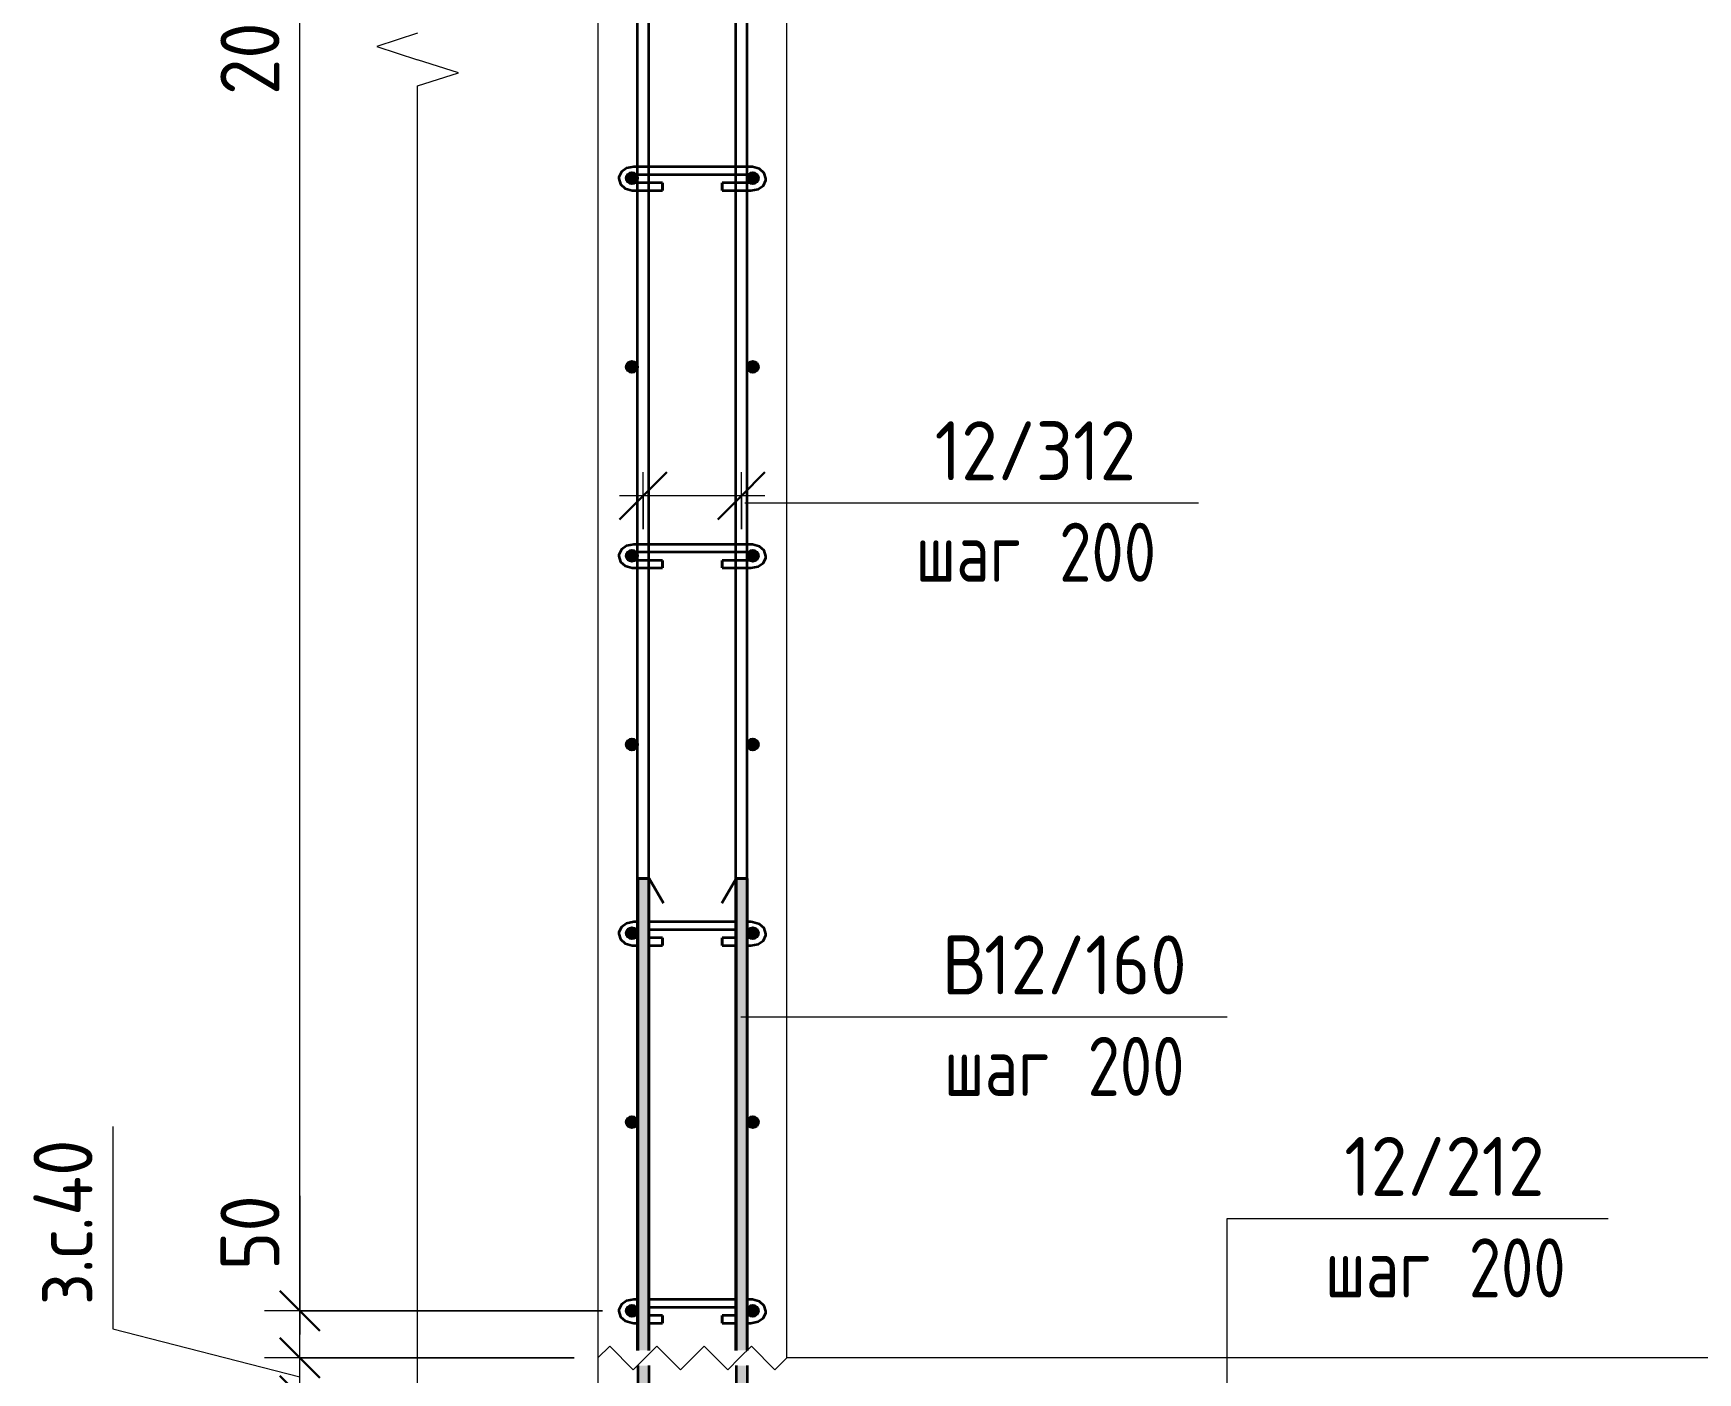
# Model space of a CAD drawing. Header units: millimetres. Extents: x -39853 to 12393, y -4903 to 80275.
# Drawn here: x -2572 to -810, y -2826 to -1406 of the extents above; entities that cross this region are included whole.
import ezdxf

# ---------------------------------------------------------------- set-up
doc = ezdxf.new("R2010")
doc.units = ezdxf.units.MM
for name, color, linetype, lineweight in [('AA_Dim', 7, 'Continuous', 9), ('AA_Dim-25', 7, 'Continuous', 9), ('AA_Oformlenie', 7, 'Continuous', 9), ('AA_Vinoska', 7, 'Continuous', 9), ('AF_Stena_Опалубка', 253, 'Continuous', 20), ('KR_Armatura', 7, 'Continuous', 20), ('KR_Armatura_Tonkie', 7, 'Continuous', 20), ('KR_Fundament', 7, 'Continuous', 20)]:
    doc.layers.add(name, color=color, linetype=linetype, lineweight=lineweight)
doc.styles.add('ISOCPEUR_6', font='isocpeur.ttf', dxfattribs={"width": 0.9, "height": 62.5})
doc.styles.add('ISOCPEUR_7', font='isocpeur.ttf', dxfattribs={"width": 0.8, "height": 62.5})
doc.dimstyles.new('00_Точн_3_знака__прозр__2', dxfattribs={"dimscale": 304.8, "dimtxt": 62.248823, "dimasz": 0.139436, "dimexe": 0.123031, "dimexo": 0.082021, "dimgap": 0.008202, "dimtad": 1, "dimdec": 3, "dimrnd": 0.001, "dimdsep": 46, "dimtxsty": 'ISOCPEUR_6', "dimblk1": 'OBLIQUE', "dimblk2": 'OBLIQUE', "dimsah": 1, "dimcen": 0.09, "dimdle": 0.123031, "dimazin": 0, "dimtfac": 1, "dimtdec": 4, "dimtix": 1, "dimtmove": 1, "dimatfit": 3, "dimfxl": 1, "dimtvp": 1, "dimtolj": 1, "dimtzin": 0, "dimlwd": 18, "dimlwe": 18, "dimarcsym": 2})
doc.dimstyles.new('00_Точн_3_знака__прозр__3', dxfattribs={"dimscale": 304.8, "dimtxt": 62.248823, "dimasz": 0.139436, "dimexe": 0.123031, "dimexo": 0.082021, "dimgap": 0.008202, "dimtad": 1, "dimdec": 3, "dimrnd": 0.001, "dimdsep": 46, "dimtxsty": 'ISOCPEUR_6', "dimblk1": 'OBLIQUE', "dimblk2": 'OBLIQUE', "dimsah": 1, "dimcen": 0.09, "dimdle": 0.123031, "dimazin": 0, "dimtfac": 1, "dimtdec": 4, "dimtix": 1, "dimtmove": 0, "dimatfit": 3, "dimfxl": 1, "dimtvp": 1, "dimtolj": 1, "dimtzin": 0, "dimlwd": 18, "dimlwe": 18, "dimarcsym": 2})
doc.dimstyles.new('10_Раскладка_арматуры_с_засечками', dxfattribs={"dimscale": 304.8, "dimtxt": 0.18, "dimasz": 0.164042, "dimexe": 0.082021, "dimexo": 0, "dimgap": 0, "dimtad": 1, "dimdec": 3, "dimrnd": 0.001, "dimdsep": 46, "dimtxsty": 'ISOCPEUR_7', "dimblk1": 'OBLIQUE', "dimblk2": 'OBLIQUE', "dimsah": 1, "dimcen": 0.09, "dimdle": 0.082021, "dimazin": 0, "dimtfac": 1, "dimtdec": 4, "dimtix": 1, "dimtmove": 0, "dimatfit": 3, "dimfxl": 1, "dimtvp": 1, "dimtolj": 1, "dimtzin": 0, "dimlwd": 18, "dimlwe": 18, "dimarcsym": 2})

# ---------------------------------------------------------------- blocks, each defined once
blk = doc.blocks.new('350_Стержень П торец СК-СГ _НесАрм_РабПлоск_ - 350_Стержень П торец СК-СГ _НесАрм_РабПлоск_-4142405-1-1 Армирование')
at = {"layer": 'KR_Armatura_Tonkie', "lineweight": 35}
for points in [[(34950.9, -966), (34952.4, -965.8), (34953.9, -965.2), (34955.1, -964.2), (34956.1, -963), (34956.7, -961.6), (34956.9, -960), (34956.7, -958.4), (34956.1, -957), (34955.1, -955.8), (34953.9, -954.8), (34952.4, -954.2), (34950.9, -954), (34949.3, -954.2), (34947.9, -954.8), (34946.6, -955.8), (34945.7, -957), (34945.1, -958.4), (34944.9, -960), (34945.1, -961.6), (34945.7, -963), (34946.6, -964.2), (34947.9, -965.2), (34949.3, -965.8)], [(35078.9, -966), (35080.4, -965.8), (35081.9, -965.2), (35083.1, -964.2), (35084.1, -963), (35084.7, -961.6), (35084.9, -960), (35084.7, -958.4), (35084.1, -957), (35083.1, -955.8), (35081.9, -954.8), (35080.4, -954.2), (35078.9, -954), (35077.3, -954.2), (35075.9, -954.8), (35074.6, -955.8), (35073.7, -957), (35073.1, -958.4), (35072.9, -960), (35073.1, -961.6), (35073.7, -963), (35074.6, -964.2), (35075.9, -965.2), (35077.3, -965.8)]]:
    blk.add_hatch(color=256, dxfattribs=at).paths.add_polyline_path(points)
at = {"layer": 'AA_Oformlenie'}
for centre, start, end in [((34950.9, -960), 90, 270), ((34950.9, -960), 270, 90), ((35078.9, -960), 90, 270), ((35078.9, -960), 270, 90)]:
    blk.add_arc(centre, 6, start, end, dxfattribs=at)
at = {"layer": 'KR_Armatura_Tonkie', "lineweight": 35}
for centre in [(34950.9, -960), (35078.9, -960)]:
    blk.add_circle(centre, 6, dxfattribs=at)
blk = doc.blocks.new('261_Шпилька массив _НесАрм_РабПлоск_ - 8 А240-4178276-1-1 Армирование')
at = {"layer": 'KR_Armatura_Tonkie', "lineweight": 35}
for p, q in [((34956.9, -1548), (34952.9, -1548)), ((34968.9, -1548), (34956.9, -1548)), ((35060.9, -1548), (34968.9, -1548)), ((35072.9, -1548), (35060.9, -1548)), ((35076.9, -1548), (35072.9, -1548)), ((34945, -1560.9), (34944.9, -1560.5)), ((34956.9, -1565), (34954.2, -1565)), ((34955.3, -1556), (34956.9, -1556)), ((34956.9, -1556), (34968.9, -1556)), ((34968.9, -1565), (34956.9, -1565)), ((34968.9, -1556), (35060.9, -1556)), ((34983.2, -1565), (34968.9, -1565)), ((34983.2, -1565), (34983.2, -1571.8)), ((34983.2, -1566.2), (34983.2, -1565.1)), ((34983.2, -1567.9), (34983.2, -1566.2)), ((34983.2, -1572.8), (34983.2, -1568)), ((35060.9, -1565), (35046.6, -1565)), ((35046.6, -1571.8), (35046.6, -1565)), ((35046.6, -1565.1), (35046.6, -1566.2)), ((35046.6, -1566.2), (35046.6, -1567.9)), ((35046.6, -1568), (35046.6, -1572.8)), ((35060.9, -1556), (35072.9, -1556)), ((35072.9, -1565), (35060.9, -1565)), ((35072.9, -1556), (35074.5, -1556)), ((35075.6, -1565), (35072.9, -1565)), ((34952.9, -1573), (34956.9, -1573)), ((34956.9, -1573), (34968.9, -1573)), ((34968.9, -1573), (34983.2, -1573)), ((34983.2, -1571.8), (34983.2, -1573)), ((35046.6, -1573), (35046.6, -1571.8)), ((35046.6, -1573), (35060.9, -1573)), ((35060.9, -1573), (35072.9, -1573)), ((35072.9, -1573), (35076.9, -1573)), ((34956.9, -1948), (34952.9, -1948)), ((34955.3, -1956), (34956.9, -1956)), ((34968.9, -1948), (34956.9, -1948)), ((34956.9, -1956), (34968.9, -1956)), ((35060.9, -1948), (34968.9, -1948)), ((34968.9, -1956), (35060.9, -1956)), ((35072.9, -1948), (35060.9, -1948)), ((35060.9, -1956), (35072.9, -1956)), ((35076.9, -1948), (35072.9, -1948)), ((35072.9, -1956), (35074.5, -1956)), ((34945, -1960.9), (34944.9, -1960.5)), ((34952.9, -1973), (34956.9, -1973)), ((34956.9, -1965), (34954.2, -1965)), ((34968.9, -1965), (34956.9, -1965)), ((34956.9, -1973), (34968.9, -1973)), ((34983.2, -1965), (34968.9, -1965)), ((34968.9, -1973), (34983.2, -1973)), ((34983.2, -1965), (34983.2, -1971.8)), ((34983.2, -1966.2), (34983.2, -1965.1)), ((34983.2, -1972.8), (34983.2, -1966.2)), ((34983.2, -1971.8), (34983.2, -1973)), ((35060.9, -1965), (35046.6, -1965)), ((35046.6, -1971.8), (35046.6, -1965)), ((35046.6, -1965.1), (35046.6, -1966.2)), ((35046.6, -1966.2), (35046.6, -1972.8)), ((35046.6, -1973), (35046.6, -1971.8)), ((35046.6, -1973), (35060.9, -1973)), ((35072.9, -1965), (35060.9, -1965)), ((35060.9, -1973), (35072.9, -1973)), ((35075.6, -1965), (35072.9, -1965)), ((35072.9, -1973), (35076.9, -1973)), ((34945, -2360.9), (34944.9, -2360.5)), ((34956.9, -2348), (34952.9, -2348)), ((34955.3, -2356), (34956.9, -2356)), ((34957.3, -2348), (34956.9, -2348)), ((34956.9, -2356), (34957.3, -2356)), ((35060.9, -2348), (34969.3, -2348)), ((34969.3, -2356), (35060.9, -2356)), ((35061.3, -2348), (35060.9, -2348)), ((35060.9, -2356), (35061.3, -2356)), ((35076.9, -2348), (35073.3, -2348)), ((35073.3, -2356), (35074.5, -2356)), ((34952.9, -2373), (34956.9, -2373)), ((34956.9, -2365), (34954.2, -2365)), ((34957.3, -2365), (34956.9, -2365)), ((34956.9, -2373), (34957.3, -2373)), ((34983.2, -2365), (34969.3, -2365)), ((34969.3, -2373), (34983.2, -2373)), ((34983.2, -2365), (34983.2, -2371.8)), ((34983.2, -2366), (34983.2, -2365.1)), ((34983.2, -2372.8), (34983.2, -2366.2)), ((34983.2, -2371.8), (34983.2, -2373)), ((35060.9, -2365), (35046.6, -2365)), ((35046.6, -2371.8), (35046.6, -2365)), ((35046.6, -2365.1), (35046.6, -2366)), ((35046.6, -2366.2), (35046.6, -2372.8)), ((35046.6, -2373), (35046.6, -2371.8)), ((35046.6, -2373), (35060.9, -2373)), ((35061.3, -2365), (35060.9, -2365)), ((35060.9, -2373), (35061.3, -2373)), ((35075.6, -2365), (35073.3, -2365)), ((35073.3, -2373), (35076.9, -2373)), ((34956.9, -2748), (34952.9, -2748)), ((34957.3, -2748), (34956.9, -2748)), ((35060.9, -2748), (34969.3, -2748)), ((35061.3, -2748), (35060.9, -2748)), ((35076.9, -2748), (35073.3, -2748)), ((34945, -2760.9), (34944.9, -2760.5)), ((34956.9, -2765), (34954.2, -2765)), ((34955.3, -2756), (34956.9, -2756)), ((34956.9, -2756), (34957.3, -2756)), ((34957.3, -2765), (34956.9, -2765)), ((34969.3, -2756), (35060.9, -2756)), ((34983.2, -2765), (34969.3, -2765)), ((34983.2, -2765), (34983.2, -2771.8)), ((34983.2, -2766.2), (34983.2, -2765.1)), ((34983.2, -2772.8), (34983.2, -2766.2)), ((35060.9, -2765), (35046.6, -2765)), ((35046.6, -2771.8), (35046.6, -2765)), ((35046.6, -2765.1), (35046.6, -2766.2)), ((35046.6, -2766.2), (35046.6, -2772.8)), ((35060.9, -2756), (35061.3, -2756)), ((35061.3, -2765), (35060.9, -2765)), ((35073.3, -2756), (35074.5, -2756)), ((35075.6, -2765), (35073.3, -2765)), ((34952.9, -2773), (34956.9, -2773)), ((34956.9, -2773), (34957.3, -2773)), ((34969.3, -2773), (34983.2, -2773)), ((34983.2, -2771.8), (34983.2, -2773)), ((35046.6, -2773), (35046.6, -2771.8)), ((35046.6, -2773), (35060.9, -2773)), ((35060.9, -2773), (35061.3, -2773)), ((35073.3, -2773), (35076.9, -2773))]:
    blk.add_line(p, q, dxfattribs=at)
at = {"layer": 'KR_Armatura_Tonkie', "lineweight": 35, "flags": 128}
for points in [[(34952.9, -1548), (34945.3, -1549.5), (34939.7, -1553.4), (34937, -1558.9), (34936.9, -1560.5)], [(35092.9, -1560.5), (35091, -1554.6), (35086, -1550.2), (35078.7, -1548.1), (35076.9, -1548)], [(34936.9, -1560.5), (34938.7, -1566.4), (34943.7, -1570.8), (34951, -1572.9), (34952.9, -1573)], [(35076.9, -1573), (35084.5, -1571.5), (35090.1, -1567.6), (35092.8, -1562.1), (35092.9, -1560.5)], [(34952.9, -1948), (34945.3, -1949.5), (34939.7, -1953.4), (34937, -1958.9), (34936.9, -1960.5)], [(35092.9, -1960.5), (35091, -1954.6), (35086, -1950.2), (35078.7, -1948.1), (35076.9, -1948)], [(34936.9, -1960.5), (34938.7, -1966.4), (34943.7, -1970.8), (34951, -1972.9), (34952.9, -1973)], [(35076.9, -1973), (35084.5, -1971.5), (35090.1, -1967.6), (35092.8, -1962.1), (35092.9, -1960.5)], [(34952.9, -2348), (34945.3, -2349.5), (34939.7, -2353.4), (34937, -2358.9), (34936.9, -2360.5)], [(34936.9, -2360.5), (34938.7, -2366.4), (34943.7, -2370.8), (34951, -2372.9), (34952.9, -2373)], [(35092.9, -2360.5), (35091, -2354.6), (35086, -2350.2), (35078.7, -2348.1), (35076.9, -2348)], [(35076.9, -2373), (35084.5, -2371.5), (35090.1, -2367.6), (35092.8, -2362.1), (35092.9, -2360.5)], [(34952.9, -2748), (34945.3, -2749.5), (34939.7, -2753.4), (34937, -2758.9), (34936.9, -2760.5)], [(35092.9, -2760.5), (35091, -2754.6), (35086, -2750.2), (35078.7, -2748.1), (35076.9, -2748)], [(34936.9, -2760.5), (34938.7, -2766.4), (34943.7, -2770.8), (34951, -2772.9), (34952.9, -2773)], [(35076.9, -2773), (35084.5, -2771.5), (35090.1, -2767.6), (35092.8, -2762.1), (35092.9, -2760.5)]]:
    blk.add_lwpolyline(points, dxfattribs=at)
blk = doc.blocks.new('265_Выпуск П одной длины _НесАрм_РабПлоск_ - В1 _d12_ t250-4071037-1-1 Армирование')
at = {"layer": 'KR_Armatura_Tonkie', "lineweight": 35}
h = blk.add_hatch(color=256, dxfattribs=at)
h.paths.add_polyline_path([(34963.3, -3028), (34969.3, -3028), (34969.1, -2818), (34957.3, -2818), (34957.5, -3028), (34961.7, -3028)])
h.paths.add_polyline_path([(34961.7, -2802), (34969.3, -2802), (34969.1, -2302), (34957.3, -2302), (34957.5, -2802), (34960.7, -2802)])
h = blk.add_hatch(color=256, dxfattribs=at)
h.paths.add_polyline_path([(35065.7, -3028), (35073.3, -3028), (35073.1, -2818), (35061.3, -2818), (35061.5, -3028), (35064.8, -3028)])
h.paths.add_polyline_path([(35065.7, -2802), (35073.3, -2802), (35073.1, -2761.5), (35072.9, -2760), (35073.3, -2754.8), (35073.1, -2561.5), (35072.9, -2560), (35073.3, -2554.8), (35073, -2361.1), (35073, -2358.9), (35073.3, -2354.8), (35073.1, -2302), (35061.3, -2302), (35061.5, -2802), (35064.9, -2802)])
for points in [[(34999.3, -3070), (34999.3, -3058), (34991.5, -3057), (34984.1, -3053.9), (34978.1, -3049.2), (34973.2, -3042.7), (34970.3, -3035.7), (34969.1, -3028), (34957.3, -3028), (34958.7, -3038.9), (34962.9, -3049), (34970, -3058), (34978.3, -3064.4), (34988.4, -3068.6), (34997.7, -3069.8)], [(35031.3, -3070), (35042.1, -3068.6), (35052.5, -3064.2), (35061, -3057.7), (35067.6, -3049), (35071.8, -3038.9), (35073.1, -3028), (35061.3, -3028), (35060.2, -3035.8), (35057.3, -3043), (35052.5, -3049.2), (35046, -3054.1), (35038.9, -3057), (35031.3, -3058.2), (35031.3, -3069.8)], [(35020.5, -3070), (35031.3, -3069.8), (35031.3, -3058), (34999.3, -3058.2), (34999.3, -3070)]]:
    blk.add_hatch(color=256, dxfattribs=at).paths.add_polyline_path(points)
for p, q in [((34957.3, -2302), (34957.3, -2802)), ((34957.3, -2302), (34968.9, -2302)), ((34968.9, -2302), (34957.5, -2302)), ((34969.1, -2302), (34969.3, -2302)), ((34969.3, -2802), (34969.3, -2302)), ((34969.3, -2302), (34984.3, -2328)), ((35060.9, -2302.7), (35046.3, -2328)), ((35061.3, -2302), (35060.9, -2302.7)), ((35061.3, -2302), (35061.3, -2802)), ((35061.3, -2302), (35072.9, -2302)), ((35072.9, -2302), (35061.5, -2302)), ((35073.1, -2302), (35073.3, -2302)), ((35073.3, -2358), (35073.3, -2302)), ((35073.3, -2558), (35073.3, -2362)), ((35073.3, -2758), (35073.3, -2562)), ((35073.3, -2802), (35073.3, -2762)), ((34957.3, -2818), (34957.3, -3028)), ((34969.3, -3028), (34969.3, -2818)), ((35061.3, -2818), (35061.3, -2862)), ((35073.3, -2862), (35073.3, -2818)), ((35061.3, -2862), (35061.3, -2874)), ((35073.3, -2874), (35073.3, -2862)), ((35061.3, -2874), (35061.3, -3028)), ((35073.3, -3028), (35073.3, -2874)), ((35031.3, -3058), (34999.3, -3058)), ((34999.3, -3070), (35031.3, -3070))]:
    blk.add_line(p, q, dxfattribs=at)
at = {"layer": 'KR_Armatura_Tonkie', "lineweight": 35, "flags": 128}
for points in [[(34957.3, -3028), (34959.2, -3040.7), (34964.9, -3052.2), (34970.5, -3058)], [(34999.3, -3058), (34988.6, -3056), (34979.3, -3050.4), (34972.7, -3041.9), (34969.5, -3031.5), (34969.3, -3028)], [(35061.3, -3028), (35059.3, -3038.7), (35053.7, -3047.9), (35045.2, -3054.6), (35034.8, -3057.8), (35031.3, -3058)], [(35060, -3058), (35064.7, -3053.4), (35070.8, -3042.1), (35073.2, -3029.5), (35073.3, -3028)], [(34970.5, -3058), (34973.8, -3061.4), (34985.1, -3067.5), (34997.7, -3070), (34999.3, -3070)], [(35031.3, -3070), (35044, -3068), (35055.5, -3062.3), (35060, -3058)]]:
    blk.add_lwpolyline(points, dxfattribs=at)
blk = doc.blocks.new('265_Выпуск П одной длины _НесАрм_РабПлоск_ - В1 _d12_ t250-V7-1-1 Армирование')
at = {"layer": 'KR_Armatura_Tonkie', "lineweight": 35}
for p, q in [((34957.3, -2302), (34957.3, -2348)), ((34968.9, -2302), (34957.5, -2302)), ((34957.5, -2302), (34968.9, -2302)), ((34969.3, -2348), (34969.3, -2302)), ((34969.3, -2302), (34984.3, -2328)), ((35060.9, -2302.7), (35046.3, -2328)), ((35061.3, -2302), (35060.9, -2302.7)), ((35061.3, -2302), (35061.3, -2348)), ((35061.5, -2302), (35072.9, -2302)), ((35072.9, -2302), (35061.5, -2302)), ((35073.3, -2348), (35073.3, -2302)), ((34957.3, -2356), (34957.3, -2365)), ((34969.3, -2365), (34969.3, -2356)), ((35061.3, -2356), (35061.3, -2365)), ((35073.3, -2358), (35073.3, -2356)), ((35073.3, -2365), (35073.3, -2362)), ((34957.3, -2373), (34957.3, -2748)), ((34969.3, -2748), (34969.3, -2373)), ((35061.3, -2373), (35061.3, -2748)), ((35073.3, -2558), (35073.3, -2373)), ((35073.3, -2748), (35073.3, -2562)), ((34957.3, -2756), (34957.3, -2764.9)), ((34969.3, -2764.9), (34969.3, -2756)), ((35061.3, -2756), (35061.3, -2764.9)), ((35073.3, -2758), (35073.3, -2756)), ((35073.3, -2764.9), (35073.3, -2762)), ((34957.3, -2773), (34957.3, -2802)), ((34969.3, -2802), (34969.3, -2773)), ((35061.3, -2773), (35061.3, -2802)), ((35073.3, -2802), (35073.3, -2773)), ((34957.3, -2818), (34957.3, -3028)), ((34969.3, -3028), (34969.3, -2818)), ((35061.3, -2818), (35061.3, -2862)), ((35073.3, -2862), (35073.3, -2818)), ((35061.3, -2874), (35061.3, -3028)), ((35073.3, -3028), (35073.3, -2874)), ((35061.3, -3028), (35059.5, -3037.5)), ((34971, -3036.4), (34969.9, -3033)), ((35053.1, -3048.4), (35045.6, -3054.3)), ((35058.5, -3040), (35054.5, -3046.5)), ((35031.3, -3058), (35011.9, -3058)), ((35043.7, -3055), (35036.3, -3057.3)), ((34999.3, -3070), (35031.3, -3070))]:
    blk.add_line(p, q, dxfattribs=at)
at = {"layer": 'KR_Armatura_Tonkie', "lineweight": 35, "flags": 128}
for points in [[(35072.7, -3032.4), (35073.2, -3029.5), (35073.3, -3028)], [(34959.1, -3039.8), (34959.2, -3040.7), (34960.6, -3043.4)], [(35069.4, -3044.7), (35070.8, -3042.1), (35071.1, -3040.6)], [(34964.2, -3050.7), (34964.9, -3052.2), (34966.9, -3054.3)], [(34972.2, -3059.7), (34973.8, -3061.4), (34975.9, -3062.5)], [(34982.5, -3066.1), (34985.1, -3067.5), (34986.6, -3067.8)], [(35063, -3055.1), (35064.7, -3053.4), (35065.8, -3051.4)], [(34994.9, -3069.4), (34997.7, -3070), (34999.3, -3070)]]:
    blk.add_lwpolyline(points, dxfattribs=at)
blk = doc.blocks.new('011_Прямоугольник обрыва _ЭлУзла_ - 011_Прямоугольник обрыва _ЭлУзла_-4172188-1-1 Армирование')
at = {"layer": 'AA_Oformlenie'}
blk.add_line((34723.9, -3212.8), (34723.9, -1462.1), dxfattribs=at)
blk = doc.blocks.new('Последовательность узлов - 3мм масшт20 маскировка-904226-1-1 Армирование')
at = {"layer": 'AA_Oformlenie'}
for p, q in [((34914.9, 3115), (34927.4, 3127.5)), ((34952.4, 3102.5), (34927.4, 3127.5)), ((34964.9, 3115), (34977.4, 3127.5)), ((35002.4, 3102.5), (34977.4, 3127.5)), ((35014.9, 3115), (35027.4, 3127.5)), ((35052.4, 3102.5), (35027.4, 3127.5)), ((35064.9, 3115), (35077.4, 3127.5)), ((35102.4, 3102.5), (35077.4, 3127.5)), ((34964.9, 3115), (34952.4, 3102.5)), ((35014.9, 3115), (35002.4, 3102.5)), ((35064.9, 3115), (35052.4, 3102.5)), ((35114.9, 3115), (35102.4, 3102.5))]:
    blk.add_line(p, q, dxfattribs=at)
blk = doc.blocks.new('042_М_Арматуры - Диам длина поз _ Комментарий-3662934-1-1 Армирование')
at = {"layer": 'AA_Vinoska'}
blk.add_line((35634.9, -2662.1), (35984.9, -2662.1), dxfattribs=at)
blk = doc.blocks.new('DIMBLOCK88-1-1 Армирование')
at = {"layer": 'AA_Dim-25', "lineweight": 18}
for p, q in [((-2487.9, -2564.9), (-2487.9, -2779.1)), ((-2487.9, -2779.1), (-2289.9, -2830)), ((-2289.9, -2850), (-2289.9, -2772.5)), ((-1999.4, -2810), (-2327.4, -2810)), ((-2289.9, -2810), (-1999.4, -2810)), ((-1914.4, -2850), (-2327.4, -2850)), ((-2289.9, -2850), (-1914.4, -2850))]:
    blk.add_line(p, q, dxfattribs=at)
at = {"layer": 'AA_Dim-25', "lineweight": 30}
for p, q in [((-2289.9, -2810), (-2311.2, -2788.8)), ((-2289.9, -2810), (-2268.7, -2831.2)), ((-2289.9, -2850), (-2311.2, -2828.8)), ((-2289.9, -2850), (-2268.7, -2871.2))]:
    blk.add_line(p, q, dxfattribs=at)
at = {"layer": 'AA_Dim-25', "color": 0, "lineweight": 18, "insert": (-2572.1, -2754.1), "char_height": 62.5, "width": 226.969, "attachment_point": 1, "rotation": 90, "line_spacing_factor": 1.149209, "style": 'ISOCPEUR_6'}
blk.add_mtext('з.с.40', dxfattribs=at)
blk = doc.blocks.new('_Oblique')
at = {"color": 0, "linetype": 'ByBlock', "lineweight": -2}
blk.add_line((-0.5, -0.5), (0.5, 0.5), dxfattribs=at)
blk = doc.blocks.new('DIMBLOCK89-1-1 Армирование')
at = {"layer": 'AA_Dim-25', "lineweight": 18}
for p, q in [((-2289.9, -2638.1), (-2289.9, -2742.1)), ((-2289.9, -2742.1), (-2289.9, -2785)), ((-1969.4, -2760), (-2327.4, -2760)), ((-2289.9, -2847.5), (-2289.9, -2760)), ((-2289.9, -2760), (-1969.4, -2760)), ((-1999.4, -2810), (-2327.4, -2810)), ((-2289.9, -2810), (-1999.4, -2810))]:
    blk.add_line(p, q, dxfattribs=at)
at = {"layer": 'AA_Dim-25', "lineweight": 30}
for p, q in [((-2289.9, -2760), (-2311.2, -2738.8)), ((-2289.9, -2760), (-2268.7, -2781.3)), ((-2289.9, -2810), (-2311.2, -2788.8)), ((-2289.9, -2810), (-2268.7, -2831.2))]:
    blk.add_line(p, q, dxfattribs=at)
at = {"layer": 'AA_Dim-25', "color": 0, "lineweight": 18, "insert": (-2374.1, -2717.1), "char_height": 62.5, "width": 94.81, "attachment_point": 1, "rotation": 90, "line_spacing_factor": 1.149209, "style": 'ISOCPEUR_6'}
blk.add_mtext('50', dxfattribs=at)
blk = doc.blocks.new('DIMBLOCK90-1-1 Армирование')
at = {"layer": 'AA_Dim-25', "lineweight": 30}
for p, q in [((-2289.9, 240), (-2311.2, 261.2)), ((-2289.9, 240), (-2268.7, 218.7)), ((-2289.9, -2760), (-2311.2, -2738.8)), ((-2289.9, -2760), (-2268.7, -2781.3))]:
    blk.add_line(p, q, dxfattribs=at)
at = {"layer": 'AA_Dim-25', "lineweight": 18}
for p, q in [((-1969.4, 240), (-2327.4, 240)), ((-2289.9, -2760), (-2289.9, 240)), ((-2289.9, 240), (-1969.4, 240)), ((-1969.4, -2760), (-2327.4, -2760)), ((-2289.9, -2760), (-1969.4, -2760))]:
    blk.add_line(p, q, dxfattribs=at)
at = {"layer": 'AA_Dim-25', "color": 0, "lineweight": 18, "insert": (-2374.1, -1471.9), "char_height": 62.5, "width": 508.525, "attachment_point": 1, "rotation": 90, "line_spacing_factor": 1.149209, "style": 'ISOCPEUR_6'}
blk.add_mtext('200х15=3000', dxfattribs=at)
blk = doc.blocks.new('DIMBLOCK115-1-1 Армирование')
at = {"layer": 'AA_Dim-25', "lineweight": 30}
for p, q in [((-1926.4, -1896.6), (-1901.4, -1871.6)), ((-1822.4, -1896.6), (-1797.4, -1871.6)), ((-1926.4, -1896.6), (-1951.4, -1921.6)), ((-1822.4, -1896.6), (-1847.4, -1921.6))]:
    blk.add_line(p, q, dxfattribs=at)
at = {"layer": 'AA_Dim-25', "lineweight": 18}
for p, q in [((-1926.4, -1932), (-1926.4, -1871.6)), ((-1822.4, -1932), (-1822.4, -1871.6)), ((-1797.4, -1896.6), (-1951.4, -1896.6)), ((-1926.4, -1896.6), (-1926.4, -1932)), ((-1822.4, -1896.6), (-1822.4, -1932))]:
    blk.add_line(p, q, dxfattribs=at)

msp = doc.modelspace()

# ---------------------------------------------------------------- hatches: boundary and pattern name
at = {"layer": 'KR_Armatura'}
h = msp.add_hatch(color=256, dxfattribs=at)
edge = h.paths.add_edge_path()
edge.add_arc((-1938.3501, -1560), 6, 0, 360)
for points in [[(-1938.3501, -1566), (-1933.1539, -1563), (-1933.1539, -1557), (-1938.3501, -1554), (-1943.5462, -1557), (-1943.5462, -1563)], [(-1810.3501, -1566), (-1805.1539, -1563), (-1805.1539, -1557), (-1810.3501, -1554), (-1815.5462, -1557), (-1815.5462, -1563)], [(-1938.3501, -1766), (-1933.1539, -1763), (-1933.1539, -1757), (-1938.3501, -1754), (-1943.5462, -1757), (-1943.5462, -1763)], [(-1810.3501, -1766), (-1805.1539, -1763), (-1805.1539, -1757), (-1810.3501, -1754), (-1815.5462, -1757), (-1815.5462, -1763)], [(-1938.3501, -1966), (-1933.1539, -1963), (-1933.1539, -1957), (-1938.3501, -1954), (-1943.5462, -1957), (-1943.5462, -1963)], [(-1810.3501, -1966), (-1805.1539, -1963), (-1805.1539, -1957), (-1810.3501, -1954), (-1815.5462, -1957), (-1815.5462, -1963)], [(-1938.3501, -2166), (-1933.1539, -2163), (-1933.1539, -2157), (-1938.3501, -2154), (-1943.5462, -2157), (-1943.5462, -2163)], [(-1810.3501, -2166), (-1805.1539, -2163), (-1805.1539, -2157), (-1810.3501, -2154), (-1815.5462, -2157), (-1815.5462, -2163)], [(-1938.3501, -2366), (-1933.1539, -2363), (-1933.1539, -2357), (-1938.3501, -2354), (-1943.5462, -2357), (-1943.5462, -2363), (-1938.3988, -2365.9719)], [(-1810.3501, -2366), (-1805.1539, -2363), (-1805.1539, -2357), (-1810.3501, -2354), (-1815.5462, -2357), (-1815.5462, -2363), (-1810.3988, -2365.9719)], [(-1938.3501, -2566), (-1933.1539, -2563), (-1933.1539, -2557), (-1938.3501, -2554), (-1943.5462, -2557), (-1943.5462, -2563)], [(-1810.3501, -2566), (-1805.1539, -2563), (-1805.1539, -2557), (-1810.3501, -2554), (-1815.5462, -2557), (-1815.5462, -2563)], [(-1938.3501, -2766), (-1933.1539, -2763), (-1933.1539, -2757), (-1938.3501, -2754), (-1943.5462, -2757), (-1943.5462, -2763), (-1940.173, -2764.9475)], [(-1810.3501, -2766), (-1805.1539, -2763), (-1805.1539, -2757), (-1810.3501, -2754), (-1815.5462, -2757), (-1815.5462, -2763), (-1812.173, -2764.9475)]]:
    msp.add_hatch(color=256, dxfattribs=at).paths.add_polyline_path(points)
h = msp.add_hatch(color=256, dxfattribs=at)
edge = h.paths.add_edge_path()
edge.add_arc((-1810.3501, -1560), 6, 0, 360)
h = msp.add_hatch(color=256, dxfattribs=at)
edge = h.paths.add_edge_path()
edge.add_arc((-1938.3501, -1760), 6, 0, 360)
h = msp.add_hatch(color=256, dxfattribs=at)
edge = h.paths.add_edge_path()
edge.add_arc((-1810.3501, -1760), 6, 0, 360)
h = msp.add_hatch(color=256, dxfattribs=at)
edge = h.paths.add_edge_path()
edge.add_arc((-1938.3501, -1960), 6, 0, 360)
h = msp.add_hatch(color=256, dxfattribs=at)
edge = h.paths.add_edge_path()
edge.add_arc((-1810.3501, -1960), 6, 0, 360)
h = msp.add_hatch(color=256, dxfattribs=at)
edge = h.paths.add_edge_path()
edge.add_arc((-1938.3501, -2160), 6, 0, 360)
h = msp.add_hatch(color=256, dxfattribs=at)
edge = h.paths.add_edge_path()
edge.add_arc((-1810.3501, -2160), 6, 0, 360)
h = msp.add_hatch(color=256, dxfattribs=at)
edge = h.paths.add_edge_path()
edge.add_arc((-1938.3501, -2360), 6, 0, 360)
h = msp.add_hatch(color=256, dxfattribs=at)
edge = h.paths.add_edge_path()
edge.add_arc((-1810.3501, -2360), 6, 0, 360)
h = msp.add_hatch(color=256, dxfattribs=at)
edge = h.paths.add_edge_path()
edge.add_arc((-1938.3501, -2560), 6, 0, 360)
h = msp.add_hatch(color=256, dxfattribs=at)
edge = h.paths.add_edge_path()
edge.add_arc((-1810.3501, -2560), 6, 0, 360)
h = msp.add_hatch(color=256, dxfattribs=at)
edge = h.paths.add_edge_path()
edge.add_arc((-1938.3501, -2760), 6, 0, 360)
h = msp.add_hatch(color=256, dxfattribs=at)
edge = h.paths.add_edge_path()
edge.add_arc((-1810.3501, -2760), 6, 0, 360)

# ---------------------------------------------------------------- linework, layer by layer
at = {"layer": 'AA_Vinoska'}
for p, q in [((-2165.3017, -1406.4729), (-2208.6268, -1420.5501)), ((-2208.6268, -1420.5501), (-2165.3017, -1434.6272)), ((-2122.0004, -1448.3772), (-2165.3017, -1434.6272)), ((-2165.3017, -1462.1272), (-2122.0004, -1448.3772)), ((-1818.7964, -1903.9306), (-1688.0952, -1903.9306)), ((-1822.9114, -2448.6598), (-1657.9823, -2448.6598)), ((-1307.7957, -2662.1439), (-1254.2968, -2662.1439)), ((-1307.7957, -2876.1394), (-1307.7957, -2662.1439))]:
    msp.add_line(p, q, dxfattribs=at)
at = {"layer": 'AF_Stena_Опалубка'}
for p, q in [((-1974.3501, 335), (-1974.3501, -2810)), ((-1774.3501, -2810), (-1774.3501, 335))]:
    msp.add_line(p, q, dxfattribs=at)
at = {"layer": 'KR_Armatura'}
for p, q in [((-1938.3501, -1554), (-1943.5462, -1557)), ((-1943.5462, -1557), (-1943.5462, -1563)), ((-1943.5462, -1563), (-1938.3501, -1566)), ((-1933.1539, -1557), (-1938.3501, -1554)), ((-1938.3501, -1566), (-1933.1539, -1563)), ((-1933.1539, -1563), (-1933.1539, -1557)), ((-1810.3501, -1554), (-1815.5462, -1557)), ((-1815.5462, -1557), (-1815.5462, -1563)), ((-1815.5462, -1563), (-1810.3501, -1566)), ((-1805.1539, -1557), (-1810.3501, -1554)), ((-1810.3501, -1566), (-1805.1539, -1563)), ((-1805.1539, -1563), (-1805.1539, -1557)), ((-1938.3501, -1754), (-1943.5462, -1757)), ((-1943.5462, -1757), (-1943.5462, -1763)), ((-1933.1539, -1757), (-1938.3501, -1754)), ((-1933.1539, -1763), (-1933.1539, -1757)), ((-1810.3501, -1754), (-1815.5462, -1757)), ((-1815.5462, -1757), (-1815.5462, -1763)), ((-1805.1539, -1757), (-1810.3501, -1754)), ((-1805.1539, -1763), (-1805.1539, -1757)), ((-1943.5462, -1763), (-1938.3501, -1766)), ((-1938.3501, -1766), (-1933.1539, -1763)), ((-1815.5462, -1763), (-1810.3501, -1766)), ((-1810.3501, -1766), (-1805.1539, -1763)), ((-1938.3501, -1954), (-1943.5462, -1957)), ((-1933.1539, -1957), (-1938.3501, -1954)), ((-1810.3501, -1954), (-1815.5462, -1957)), ((-1805.1539, -1957), (-1810.3501, -1954)), ((-1943.5462, -1957), (-1943.5462, -1963)), ((-1943.5462, -1963), (-1938.3501, -1966)), ((-1938.3501, -1966), (-1933.1539, -1963)), ((-1933.1539, -1963), (-1933.1539, -1957)), ((-1815.5462, -1957), (-1815.5462, -1963)), ((-1815.5462, -1963), (-1810.3501, -1966)), ((-1810.3501, -1966), (-1805.1539, -1963)), ((-1805.1539, -1963), (-1805.1539, -1957)), ((-1938.3501, -2154), (-1943.5462, -2157)), ((-1943.5462, -2157), (-1943.5462, -2163)), ((-1943.5462, -2163), (-1938.3501, -2166)), ((-1933.1539, -2157), (-1938.3501, -2154)), ((-1938.3501, -2166), (-1933.1539, -2163)), ((-1933.1539, -2163), (-1933.1539, -2157)), ((-1810.3501, -2154), (-1815.5462, -2157)), ((-1815.5462, -2157), (-1815.5462, -2163)), ((-1815.5462, -2163), (-1810.3501, -2166)), ((-1805.1539, -2157), (-1810.3501, -2154)), ((-1810.3501, -2166), (-1805.1539, -2163)), ((-1805.1539, -2163), (-1805.1539, -2157)), ((-1938.3501, -2354), (-1943.5462, -2357)), ((-1943.5462, -2357), (-1943.5462, -2363)), ((-1933.1539, -2357), (-1938.3501, -2354)), ((-1933.1539, -2363), (-1933.1539, -2357)), ((-1810.3501, -2354), (-1815.5462, -2357)), ((-1815.5462, -2357), (-1815.5462, -2363)), ((-1805.1539, -2357), (-1810.3501, -2354)), ((-1805.1539, -2363), (-1805.1539, -2357)), ((-1943.5462, -2363), (-1938.3988, -2365.9719)), ((-1938.3988, -2365.9719), (-1938.3501, -2366)), ((-1938.3501, -2366), (-1933.1539, -2363)), ((-1815.5462, -2363), (-1810.3988, -2365.9719)), ((-1810.3988, -2365.9719), (-1810.3501, -2366)), ((-1810.3501, -2366), (-1805.1539, -2363)), ((-1938.3501, -2554), (-1943.5462, -2557)), ((-1933.1539, -2557), (-1938.3501, -2554)), ((-1810.3501, -2554), (-1815.5462, -2557)), ((-1805.1539, -2557), (-1810.3501, -2554)), ((-1943.5462, -2557), (-1943.5462, -2563)), ((-1943.5462, -2563), (-1938.3501, -2566)), ((-1938.3501, -2566), (-1933.1539, -2563)), ((-1933.1539, -2563), (-1933.1539, -2557)), ((-1815.5462, -2557), (-1815.5462, -2563)), ((-1815.5462, -2563), (-1810.3501, -2566)), ((-1810.3501, -2566), (-1805.1539, -2563)), ((-1805.1539, -2563), (-1805.1539, -2557)), ((-1938.3501, -2754), (-1943.5462, -2757)), ((-1943.5462, -2757), (-1943.5462, -2763)), ((-1943.5462, -2763), (-1940.173, -2764.9475)), ((-1940.173, -2764.9475), (-1938.3501, -2766)), ((-1933.1539, -2757), (-1938.3501, -2754)), ((-1938.3501, -2766), (-1933.1539, -2763)), ((-1933.1539, -2763), (-1933.1539, -2757)), ((-1810.3501, -2754), (-1815.5462, -2757)), ((-1815.5462, -2757), (-1815.5462, -2763)), ((-1815.5462, -2763), (-1812.173, -2764.9475)), ((-1812.173, -2764.9475), (-1810.3501, -2766)), ((-1805.1539, -2757), (-1810.3501, -2754)), ((-1810.3501, -2766), (-1805.1539, -2763)), ((-1805.1539, -2763), (-1805.1539, -2757))]:
    msp.add_line(p, q, dxfattribs=at)
for centre in [(-1938.3501, -1560), (-1810.3501, -1560), (-1938.3501, -1760), (-1810.3501, -1760), (-1938.3501, -1960), (-1810.3501, -1960), (-1938.3501, -2160), (-1810.3501, -2160), (-1938.3501, -2360), (-1810.3501, -2360), (-1938.3501, -2560), (-1810.3501, -2560), (-1938.3501, -2760), (-1810.3501, -2760)]:
    msp.add_circle(centre, 6, dxfattribs=at)
at = {"layer": 'KR_Armatura_Tonkie', "lineweight": 35}
for p, q in [((-1932.3501, -2802), (-1932.3501, 305)), ((-1920.3501, -2802), (-1920.3501, 305)), ((-1828.3501, -2802), (-1828.3501, 305)), ((-1816.3501, -2802), (-1816.3501, 305))]:
    msp.add_line(p, q, dxfattribs=at)
at = {"layer": 'KR_Fundament'}
for p, q in [((-1974.3501, -2810), (-1974.3501, -3110)), ((55.6499, -2810), (-1774.3501, -2810))]:
    msp.add_line(p, q, dxfattribs=at)

# ---------------------------------------------------------------- block references
at = {"layer": 'AA_Oformlenie'}
for name, p in [('011_Прямоугольник обрыва _ЭлУзла_ - 011_Прямоугольник обрыва _ЭлУзла_-4172188-1-1 Армирование', (-36889.2244, 0)), ('Последовательность узлов - 3мм масшт20 маскировка-904226-1-1 Армирование', (-36889.2244, -5925))]:
    msp.add_blockref(name, p, dxfattribs=at)
at = {"layer": 'AA_Vinoska'}
for p in [(-37323.0228, 758.2133), (-37292.9099, 213.4841), (-36889.2244, 0)]:
    msp.add_blockref('042_М_Арматуры - Диам длина поз _ Комментарий-3662934-1-1 Армирование', p, dxfattribs=at)
at = {"layer": 'KR_Armatura_Tonkie', "lineweight": 35}
for name, p in [('261_Шпилька массив _НесАрм_РабПлоск_ - 8 А240-4178276-1-1 Армирование', (-36889.2244, 0)), ('350_Стержень П торец СК-СГ _НесАрм_РабПлоск_ - 350_Стержень П торец СК-СГ _НесАрм_РабПлоск_-4142405-1-1 Армирование', (-36889.2244, -600)), ('350_Стержень П торец СК-СГ _НесАрм_РабПлоск_ - 350_Стержень П торец СК-СГ _НесАрм_РабПлоск_-4142405-1-1 Армирование', (-36889.2244, -800)), ('350_Стержень П торец СК-СГ _НесАрм_РабПлоск_ - 350_Стержень П торец СК-СГ _НесАрм_РабПлоск_-4142405-1-1 Армирование', (-36889.2244, -1000)), ('350_Стержень П торец СК-СГ _НесАрм_РабПлоск_ - 350_Стержень П торец СК-СГ _НесАрм_РабПлоск_-4142405-1-1 Армирование', (-36889.2244, -1200)), ('265_Выпуск П одной длины _НесАрм_РабПлоск_ - В1 _d12_ t250-4071037-1-1 Армирование', (-36889.2244, 0)), ('265_Выпуск П одной длины _НесАрм_РабПлоск_ - В1 _d12_ t250-V7-1-1 Армирование', (-36889.2244, 0)), ('350_Стержень П торец СК-СГ _НесАрм_РабПлоск_ - 350_Стержень П торец СК-СГ _НесАрм_РабПлоск_-4142405-1-1 Армирование', (-36889.2244, -1400)), ('350_Стержень П торец СК-СГ _НесАрм_РабПлоск_ - 350_Стержень П торец СК-СГ _НесАрм_РабПлоск_-4142405-1-1 Армирование', (-36889.2244, -1600)), ('350_Стержень П торец СК-СГ _НесАрм_РабПлоск_ - 350_Стержень П торец СК-СГ _НесАрм_РабПлоск_-4142405-1-1 Армирование', (-36889.2244, -1800))]:
    msp.add_blockref(name, p, dxfattribs=at)

# ---------------------------------------------------------------- texts
at = {"layer": 'AA_Vinoska', "char_height": 62.5, "attachment_point": 1}
for s, insert, width, style in [('12/312', (-1617.7042, -1817.578), 263.354344, 'ISOCPEUR_6'), (' 200', (-1517.6688, -1925.0543), 166.751, 'ISOCPEUR_7'), ('шаг', (-1638.0542, -1925.0543), 145.907125, 'ISOCPEUR_7'), ('\\fISOCPEUR|b0|i0|c204|p34|;\\W.9;В', (-1609.9788, -2362.3072), 54.113906, 'ISOCPEUR_6'), ('12/160', (-1565.3304, -2362.3072), 263.354344, 'ISOCPEUR_6'), (' 200', (-1487.5559, -2469.7835), 166.751, 'ISOCPEUR_7'), ('шаг', (-1607.9413, -2469.7835), 145.907125, 'ISOCPEUR_7'), ('12/212', (-1183.9058, -2575.7913), 263.354344, 'ISOCPEUR_6'), (' 200', (-1083.8704, -2683.2676), 166.751, 'ISOCPEUR_7'), ('шаг', (-1204.2558, -2683.2676), 145.907125, 'ISOCPEUR_7')]:
    msp.add_mtext(s, dxfattribs=dict(at, insert=insert, width=width, style=style))

# ---------------------------------------------------------------- dimensions: what is measured, and where the dimension line sits
at = {"layer": 'AA_Dim', "lineweight": 18}
dim = msp.add_linear_dim(base=(-2289.9079, 240), p1=(-1944.3501, -2760), p2=(-1944.3501, 240), angle=90, dimstyle='00_Точн_3_знака__прозр__3', override={"dimpost": '200х15=<>', "dimfxl": 3000}, dxfattribs=at)
dim.commit()
dim.dimension.update_dxf_attribs({"geometry": 'DIMBLOCK90-1-1 Армирование', "text_midpoint": (-2323.6579, -1260)})
dim = msp.add_linear_dim(base=(-1926.3501, -1896.6388), p1=(-1822.3501, -1931.9942), p2=(-1926.3501, -1931.9942), dimstyle='10_Раскладка_арматуры_с_засечками', override={"dimpost": '<>', "dimfxl": 104}, dxfattribs=at)
dim.commit()
dim.dimension.update_dxf_attribs({"geometry": 'DIMBLOCK115-1-1 Армирование', "text_midpoint": (-1874.3501, -1865.3888)})
for base, p1, p2, override, picture, middle in [((-2289.9079, -2810), (-1889.3501, -2850), (-1974.3501, -2810), {"dimpost": 'з.с.<>', "dimfxl": 93.941471}, 'DIMBLOCK88-1-1 Армирование', (-2530.4347, -2640.5997)), ((-2289.9079, -2760), (-1974.3501, -2810), (-1944.3501, -2760), {"dimpost": '<>', "dimfxl": 58.309519}, 'DIMBLOCK89-1-1 Армирование', (-2332.3947, -2669.6627))]:
    dim = msp.add_linear_dim(base=base, p1=p1, p2=p2, angle=90, dimstyle='00_Точн_3_знака__прозр__2', override=override, dxfattribs=at)
    dim.commit()
    dim.dimension.update_dxf_attribs({"geometry": picture, "text_midpoint": middle, "dimtype": 160, "text_rotation": 90})

doc.saveas('drawing.dxf')
